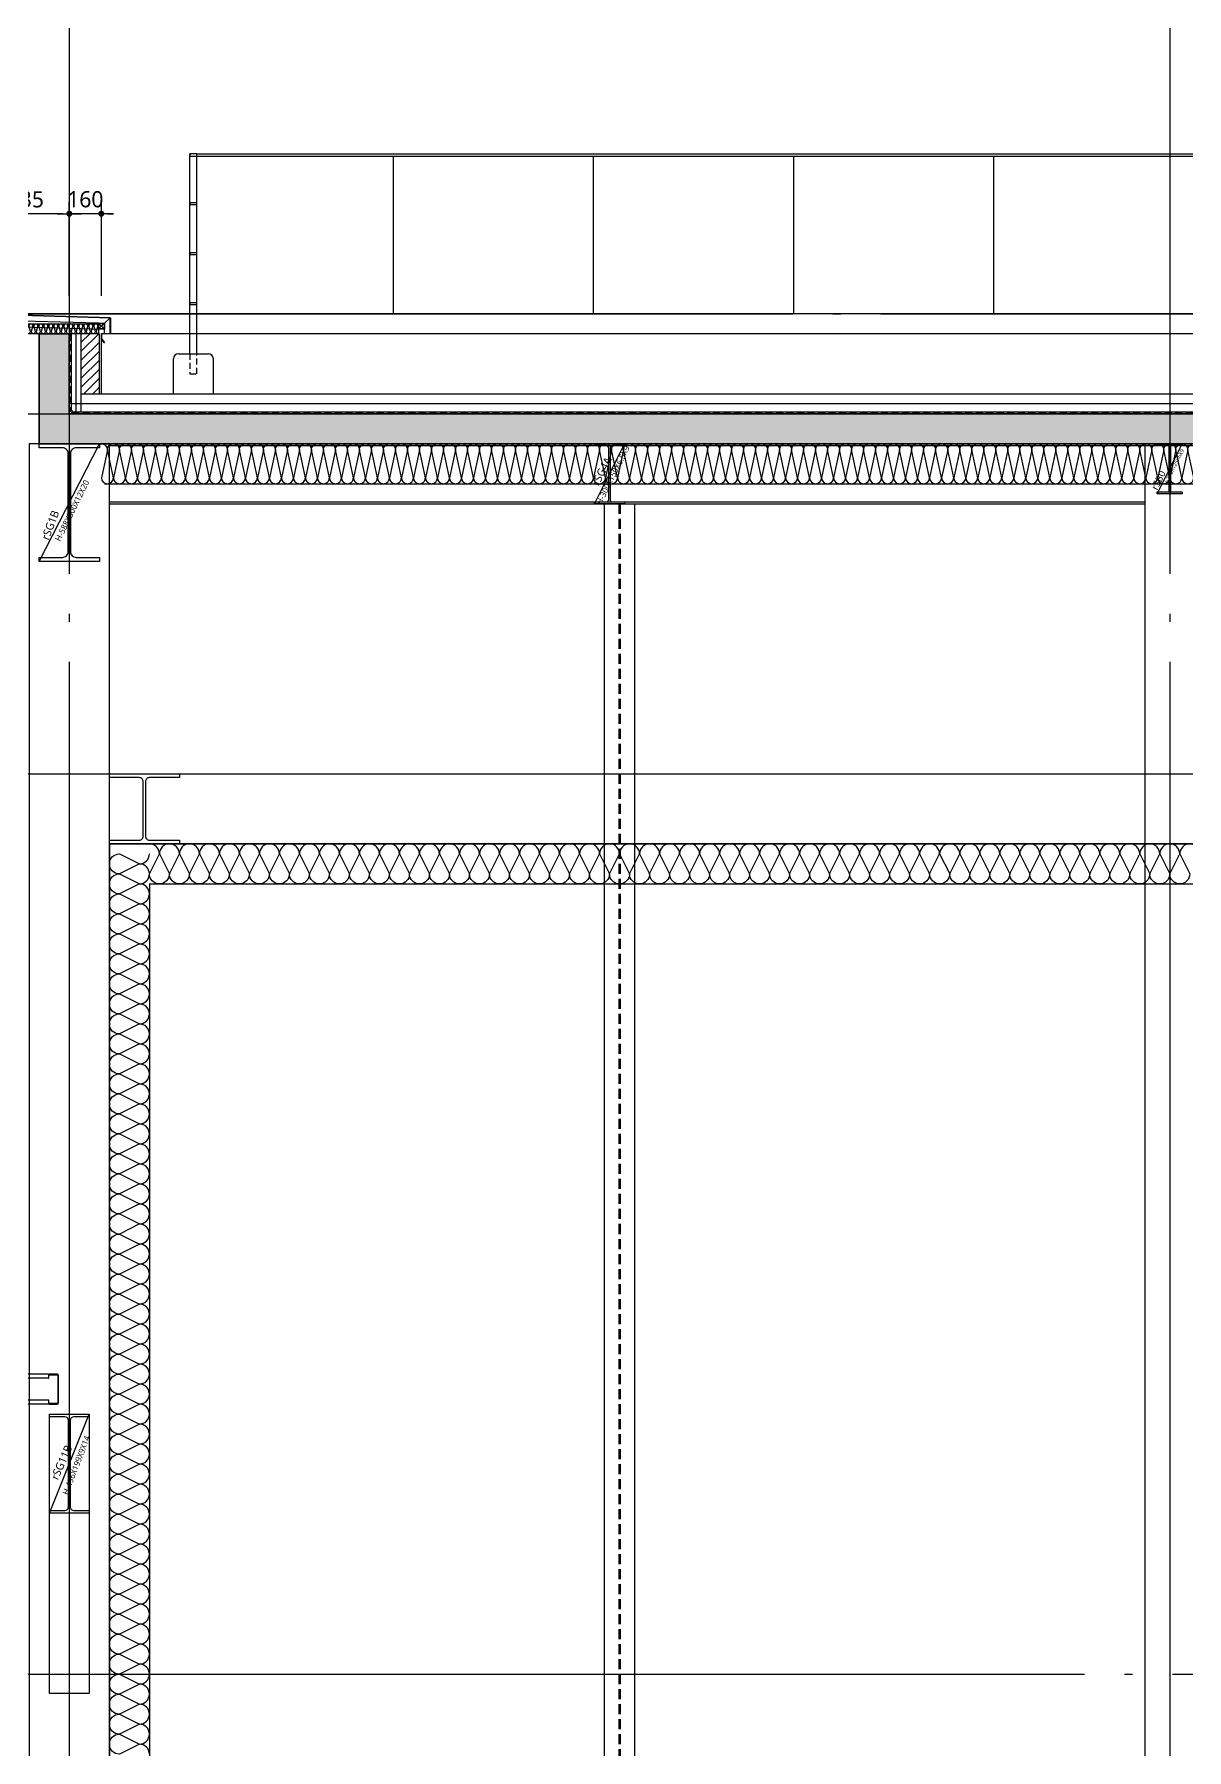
# Model space of a CAD drawing. Header units: millimetres. Extents: x 0 to 672800, y 0 to 118800.
# Drawn here: x 91075 to 96835, y 77117 to 85692 of the extents above; entities that cross this region are included whole.
import ezdxf
from ezdxf.enums import TextEntityAlignment as Align

# ---------------------------------------------------------------- set-up
doc = ezdxf.new("R2010")
doc.units = ezdxf.units.MM
doc.header["$LTSCALE"] = 200
for name, pattern in [('CEN-GAUN', [32.2, 30, -1, 0.2, -1]), ('HID', [2.3, 1.5, -0.8]), ('HIDDEN', [0.375, 0.25, -0.125]), ('XR-A-SECTION$0$CEN-OC', [10, 9.25, -0.25, 0.25, -0.25])]:
    doc.linetypes.add(name, pattern=pattern)
doc.layers.get('DEFPOINTS').update_dxf_attribs({"color": 137})
for name, color, linetype in [('0-S-col', 4, 'Continuous'), ('01HAT', 8, 'Continuous'), ('01단열재', 252, 'Continuous'), ('02-PIR', 7, 'Continuous'), ('09GIRDER', 2, 'Continuous'), ('0EMC Chamber', 251, 'Continuous'), ('3', 3, 'Continuous'), ('6방수', 6, 'HIDDEN'), ('7', 7, 'Continuous'), ('8ELE', 8, 'Continuous'), ('A-CON', 2, 'Continuous'), ('A-STL4', 4, 'Continuous'), ('AA-FIN-INT', 6, 'Continuous'), ('CEN', 1, 'CEN-GAUN'), ('CTR', 1, 'XR-A-SECTION$0$CEN-OC'), ('ELE-252', 252, 'Continuous'), ('ELE-4', 4, 'Continuous'), ('ELE-6', 6, 'Continuous'), ('ELE-8', 8, 'Continuous'), ('ELE-STL', 252, 'Continuous'), ('HAT-253', 253, 'Continuous'), ('HAT-254', 254, 'Continuous'), ('HAT-INS', 252, 'Continuous'), ('HID-8', 8, 'HID'), ('Insul', 252, 'Continuous'), ('PANEL', 6, 'Continuous'), ('S-253', 252, 'Continuous'), ('STL', 4, 'Continuous'), ('X-ER', 15, 'ER-X')]:
    doc.layers.add(name, color=color, linetype=linetype)
doc.layers.add('check', color=61, linetype='Continuous', plot=False)
doc.styles.add('$0$스타일1', font='malgun.ttf')
doc.styles.get("Standard").update_dxf_attribs({"font": 'arial.ttf'})
doc.styles.add('스타일1', font='malgun.ttf')
doc.linetypes.add('ER-X', pattern='A,10,-0.8,["X",Standard,S=0.6,R=0,X=-0.15,Y=-0.3],-0.8', length=11.6)
doc.linetypes.add('INSUL50', pattern='A,0.00254,-2.54,[134,ltypeshp.shx,S=6.25,R=0,X=-2.54,Y=0],-19.92,[134,ltypeshp.shx,S=6.25,R=180,X=2.54,Y=0],-2.54', length=25.00254)
doc.dimstyles.new('CJA', dxfattribs={"dimscale": 300, "dimtxt": 2.7, "dimasz": 1, "dimexe": 2, "dimexo": 3, "dimgap": 1, "dimtad": 1, "dimdec": 0, "dimzin": 1, "dimdsep": 46, "dimlunit": 6, "dimtxsty": '$0$스타일1', "dimblk": 'CJDOT', "dimcen": 0.09, "dimdle": 1, "dimclrd": 256, "dimclre": 256, "dimclrt": 3, "dimadec": 0, "dimazin": 0, "dimtfac": 1, "dimtdec": 0, "dimtix": 1, "dimtmove": 2, "dimatfit": 3, "dimldrblk": 'CJDOT', "dimfxl": 1, "dimtolj": 1, "dimtzin": 1, "dimarcsym": 0})

# ---------------------------------------------------------------- blocks, each defined once
blk = doc.blocks.new('*U286')
at = {"layer": 'HAT-INS'}
for points in [[(-1765.1, 0, -0.414214), (-1780.1, 15), (-1765.1, 85, 1), (-1795.1, 85), (-1780.1, 15, -0.414214), (-1795.1, 0, 0.414214)], [(-1735.1, 0, -0.414214), (-1750.1, 15), (-1735.1, 85, 1), (-1765.1, 85), (-1750.1, 15, -0.414214), (-1765.1, 0, 0.414214)], [(-1705.1, 0, -0.414214), (-1720.1, 15), (-1705.1, 85, 1), (-1735.1, 85), (-1720.1, 15, -0.414214), (-1735.1, 0, 0.414214)], [(-1675.1, 0, -0.414214), (-1690.1, 15), (-1675.1, 85, 1), (-1705.1, 85), (-1690.1, 15, -0.414214), (-1705.1, 0, 0.414214)], [(-1645.1, 0, -0.414214), (-1660.1, 15), (-1645.1, 85, 1), (-1675.1, 85), (-1660.1, 15, -0.414214), (-1675.1, 0, 0.414214)], [(-1615.1, 0, -0.414214), (-1630.1, 15), (-1615.1, 85, 1), (-1645.1, 85), (-1630.1, 15, -0.414214), (-1645.1, 0, 0.414214)], [(-1585.1, 0, -0.414214), (-1600.1, 15), (-1585.1, 85, 1), (-1615.1, 85), (-1600.1, 15, -0.414214), (-1615.1, 0, 0.414214)], [(-1555.1, 0, -0.414214), (-1570.1, 15), (-1555.1, 85, 1), (-1585.1, 85), (-1570.1, 15, -0.414214), (-1585.1, 0, 0.414214)], [(-1525.1, 0, -0.414214), (-1540.1, 15), (-1525.1, 85, 1), (-1555.1, 85), (-1540.1, 15, -0.414214), (-1555.1, 0, 0.414214)], [(-1495.1, 0, -0.414214), (-1510.1, 15), (-1495.1, 85, 1), (-1525.1, 85), (-1510.1, 15, -0.414214), (-1525.1, 0, 0.414214)], [(-1465.1, 0, -0.414214), (-1480.1, 15), (-1465.1, 85, 1), (-1495.1, 85), (-1480.1, 15, -0.414214), (-1495.1, 0, 0.414214)], [(-1435.1, 0, -0.414214), (-1450.1, 15), (-1435.1, 85, 1), (-1465.1, 85), (-1450.1, 15, -0.414214), (-1465.1, 0, 0.414214)], [(-1405.1, 0, -0.414214), (-1420.1, 15), (-1405.1, 85, 1), (-1435.1, 85), (-1420.1, 15, -0.414214), (-1435.1, 0, 0.414214)], [(-1375.1, 0, -0.414214), (-1390.1, 15), (-1375.1, 85, 1), (-1405.1, 85), (-1390.1, 15, -0.414214), (-1405.1, 0, 0.414214)], [(-1345.1, 0, -0.414214), (-1360.1, 15), (-1345.1, 85, 1), (-1375.1, 85), (-1360.1, 15, -0.414214), (-1375.1, 0, 0.414214)], [(-1315.1, 0, -0.414214), (-1330.1, 15), (-1315.1, 85, 1), (-1345.1, 85), (-1330.1, 15, -0.414214), (-1345.1, 0, 0.414214)], [(-1285.1, 0, -0.414214), (-1300.1, 15), (-1285.1, 85, 1), (-1315.1, 85), (-1300.1, 15, -0.414214), (-1315.1, 0, 0.414214)], [(-1255.1, 0, -0.414214), (-1270.1, 15), (-1255.1, 85, 1), (-1285.1, 85), (-1270.1, 15, -0.414214), (-1285.1, 0, 0.414214)], [(-1225.1, 0, -0.414214), (-1240.1, 15), (-1225.1, 85, 1), (-1255.1, 85), (-1240.1, 15, -0.414214), (-1255.1, 0, 0.414214)], [(-1195.1, 0, -0.414214), (-1210.1, 15), (-1195.1, 85, 1), (-1225.1, 85), (-1210.1, 15, -0.414214), (-1225.1, 0, 0.414214)], [(-1165.1, 0, -0.414214), (-1180.1, 15), (-1165.1, 85, 1), (-1195.1, 85), (-1180.1, 15, -0.414214), (-1195.1, 0, 0.414214)], [(-1135.1, 0, -0.414214), (-1150.1, 15), (-1135.1, 85, 1), (-1165.1, 85), (-1150.1, 15, -0.414214), (-1165.1, 0, 0.414214)], [(-1105.1, 0, -0.414214), (-1120.1, 15), (-1105.1, 85, 1), (-1135.1, 85), (-1120.1, 15, -0.414214), (-1135.1, 0, 0.414214)], [(-1075.1, 0, -0.414214), (-1090.1, 15), (-1075.1, 85, 1), (-1105.1, 85), (-1090.1, 15, -0.414214), (-1105.1, 0, 0.414214)], [(-1045.1, 0, -0.414214), (-1060.1, 15), (-1045.1, 85, 1), (-1075.1, 85), (-1060.1, 15, -0.414214), (-1075.1, 0, 0.414214)], [(-1015.1, 0, -0.414214), (-1030.1, 15), (-1015.1, 85, 1), (-1045.1, 85), (-1030.1, 15, -0.414214), (-1045.1, 0, 0.414214)], [(-985.1, 0, -0.414214), (-1000.1, 15), (-985.1, 85, 1), (-1015.1, 85), (-1000.1, 15, -0.414214), (-1015.1, 0, 0.414214)], [(-955.1, 0, -0.414214), (-970.1, 15), (-955.1, 85, 1), (-985.1, 85), (-970.1, 15, -0.414214), (-985.1, 0, 0.414214)], [(-925.1, 0, -0.414214), (-940.1, 15), (-925.1, 85, 1), (-955.1, 85), (-940.1, 15, -0.414214), (-955.1, 0, 0.414214)], [(-895.1, 0, -0.414214), (-910.1, 15), (-895.1, 85, 1), (-925.1, 85), (-910.1, 15, -0.414214), (-925.1, 0, 0.414214)], [(-865.1, 0, -0.414214), (-880.1, 15), (-865.1, 85, 1), (-895.1, 85), (-880.1, 15, -0.414214), (-895.1, 0, 0.414214)], [(-835.1, 0, -0.414214), (-850.1, 15), (-835.1, 85, 1), (-865.1, 85), (-850.1, 15, -0.414214), (-865.1, 0, 0.414214)], [(-805.1, 0, -0.414214), (-820.1, 15), (-805.1, 85, 1), (-835.1, 85), (-820.1, 15, -0.414214), (-835.1, 0, 0.414214)], [(-775.1, 0, -0.414214), (-790.1, 15), (-775.1, 85, 1), (-805.1, 85), (-790.1, 15, -0.414214), (-805.1, 0, 0.414214)], [(-745.1, 0, -0.414214), (-760.1, 15), (-745.1, 85, 1), (-775.1, 85), (-760.1, 15, -0.414214), (-775.1, 0, 0.414214)], [(-715.1, 0, -0.414214), (-730.1, 15), (-715.1, 85, 1), (-745.1, 85), (-730.1, 15, -0.414214), (-745.1, 0, 0.414214)], [(-685.1, 0, -0.414214), (-700.1, 15), (-685.1, 85, 1), (-715.1, 85), (-700.1, 15, -0.414214), (-715.1, 0, 0.414214)], [(-655.1, 0, -0.414214), (-670.1, 15), (-655.1, 85, 1), (-685.1, 85), (-670.1, 15, -0.414214), (-685.1, 0, 0.414214)], [(-625.1, 0, -0.414214), (-640.1, 15), (-625.1, 85, 1), (-655.1, 85), (-640.1, 15, -0.414214), (-655.1, 0, 0.414214)], [(-595.1, 0, -0.414214), (-610.1, 15), (-595.1, 85, 1), (-625.1, 85), (-610.1, 15, -0.414214), (-625.1, 0, 0.414214)], [(-565.1, 0, -0.414214), (-580.1, 15), (-565.1, 85, 1), (-595.1, 85), (-580.1, 15, -0.414214), (-595.1, 0, 0.414214)], [(-535.1, 0, -0.414214), (-550.1, 15), (-535.1, 85, 1), (-565.1, 85), (-550.1, 15, -0.414214), (-565.1, 0, 0.414214)], [(-505.1, 0, -0.414214), (-520.1, 15), (-505.1, 85, 1), (-535.1, 85), (-520.1, 15, -0.414214), (-535.1, 0, 0.414214)], [(-475.1, 0, -0.414214), (-490.1, 15), (-475.1, 85, 1), (-505.1, 85), (-490.1, 15, -0.414214), (-505.1, 0, 0.414214)], [(-445.1, 0, -0.414214), (-460.1, 15), (-445.1, 85, 1), (-475.1, 85), (-460.1, 15, -0.414214), (-475.1, 0, 0.414214)], [(-415.1, 0, -0.414214), (-430.1, 15), (-415.1, 85, 1), (-445.1, 85), (-430.1, 15, -0.414214), (-445.1, 0, 0.414214)], [(-385.1, 0, -0.414214), (-400.1, 15), (-385.1, 85, 1), (-415.1, 85), (-400.1, 15, -0.414214), (-415.1, 0, 0.414214)], [(-355.1, 0, -0.414214), (-370.1, 15), (-355.1, 85, 1), (-385.1, 85), (-370.1, 15, -0.414214), (-385.1, 0, 0.414214)], [(-325.1, 0, -0.414214), (-340.1, 15), (-325.1, 85, 1), (-355.1, 85), (-340.1, 15, -0.414214), (-355.1, 0, 0.414214)], [(-295.1, 0, -0.414214), (-310.1, 15), (-295.1, 85, 1), (-325.1, 85), (-310.1, 15, -0.414214), (-325.1, 0, 0.414214)], [(-265.1, 0, -0.414214), (-280.1, 15), (-265.1, 85, 1), (-295.1, 85), (-280.1, 15, -0.414214), (-295.1, 0, 0.414214)], [(-235.1, 0, -0.414214), (-250.1, 15), (-235.1, 85, 1), (-265.1, 85), (-250.1, 15, -0.414214), (-265.1, 0, 0.414214)], [(-205.1, 0, -0.414214), (-220.1, 15), (-205.1, 85, 1), (-235.1, 85), (-220.1, 15, -0.414214), (-235.1, 0, 0.414214)], [(-175.1, 0, -0.414214), (-190.1, 15), (-175.1, 85, 1), (-205.1, 85), (-190.1, 15, -0.414214), (-205.1, 0, 0.414214)], [(-145.1, 0, -0.414214), (-160.1, 15), (-145.1, 85, 1), (-175.1, 85), (-160.1, 15, -0.414214), (-175.1, 0, 0.414214)], [(-115.1, 0, -0.414214), (-130.1, 15), (-115.1, 85, 1), (-145.1, 85), (-130.1, 15, -0.414214), (-145.1, 0, 0.414214)], [(-85.1, 0, -0.414214), (-100.1, 15), (-85.1, 85, 1), (-115.1, 85), (-100.1, 15, -0.414214), (-115.1, 0, 0.414214)], [(-55.1, 0, -0.414214), (-70.1, 15), (-55.1, 85, 1), (-85.1, 85), (-70.1, 15, -0.414214), (-85.1, 0, 0.414214)], [(-25.1, 0, -0.414214), (-40.1, 15), (-25.1, 85, 1), (-55.1, 85), (-40.1, 15, -0.414214), (-55.1, 0, 0.414214)], [(4.9, 0, -0.414214), (-10.1, 15), (4.9, 85, 1), (-25.1, 85), (-10.1, 15, -0.414214), (-25.1, 0, 0.414214)], [(34.9, 0, -0.414214), (19.9, 15), (34.9, 85, 1), (4.9, 85), (19.9, 15, -0.414214), (4.9, 0, 0.414214)], [(64.9, 0, -0.414214), (49.9, 15), (64.9, 85, 1), (34.9, 85), (49.9, 15, -0.414214), (34.9, 0, 0.414214)], [(94.9, 0, -0.414214), (79.9, 15), (94.9, 85, 1), (64.9, 85), (79.9, 15, -0.414214), (64.9, 0, 0.414214)], [(124.9, 0, -0.414214), (109.9, 15), (124.9, 85, 1), (94.9, 85), (109.9, 15, -0.414214), (94.9, 0, 0.414214)], [(154.9, 0, -0.414214), (139.9, 15), (154.9, 85, 1), (124.9, 85), (139.9, 15, -0.414214), (124.9, 0, 0.414214)], [(184.9, 0, -0.414214), (169.9, 15), (184.9, 85, 1), (154.9, 85), (169.9, 15, -0.414214), (154.9, 0, 0.414214)], [(214.9, 0, -0.414214), (199.9, 15), (214.9, 85, 1), (184.9, 85), (199.9, 15, -0.414214), (184.9, 0, 0.414214)], [(244.9, 0, -0.414214), (229.9, 15), (244.9, 85, 1), (214.9, 85), (229.9, 15, -0.414214), (214.9, 0, 0.414214)], [(274.9, 0, -0.414214), (259.9, 15), (274.9, 85, 1), (244.9, 85), (259.9, 15, -0.414214), (244.9, 0, 0.414214)], [(304.9, 0, -0.414214), (289.9, 15), (304.9, 85, 1), (274.9, 85), (289.9, 15, -0.414214), (274.9, 0, 0.414214)], [(334.9, 0, -0.414214), (319.9, 15), (334.9, 85, 1), (304.9, 85), (319.9, 15, -0.414214), (304.9, 0, 0.414214)], [(364.9, 0, -0.414214), (349.9, 15), (364.9, 85, 1), (334.9, 85), (349.9, 15, -0.414214), (334.9, 0, 0.414214)], [(394.9, 0, -0.414214), (379.9, 15), (394.9, 85, 1), (364.9, 85), (379.9, 15, -0.414214), (364.9, 0, 0.414214)], [(424.9, 0, -0.414214), (409.9, 15), (424.9, 85, 1), (394.9, 85), (409.9, 15, -0.414214), (394.9, 0, 0.414214)], [(454.9, 0, -0.414214), (439.9, 15), (454.9, 85, 1), (424.9, 85), (439.9, 15, -0.414214), (424.9, 0, 0.414214)], [(484.9, 0, -0.414214), (469.9, 15), (484.9, 85, 1), (454.9, 85), (469.9, 15, -0.414214), (454.9, 0, 0.414214)], [(514.9, 0, -0.414214), (499.9, 15), (514.9, 85, 1), (484.9, 85), (499.9, 15, -0.414214), (484.9, 0, 0.414214)], [(544.9, 0, -0.414214), (529.9, 15), (544.9, 85, 1), (514.9, 85), (529.9, 15, -0.414214), (514.9, 0, 0.414214)], [(574.9, 0, -0.414214), (559.9, 15), (574.9, 85, 1), (544.9, 85), (559.9, 15, -0.414214), (544.9, 0, 0.414214)], [(604.9, 0, -0.414214), (589.9, 15), (604.9, 85, 1), (574.9, 85), (589.9, 15, -0.414214), (574.9, 0, 0.414214)], [(634.9, 0, -0.414214), (619.9, 15), (634.9, 85, 1), (604.9, 85), (619.9, 15, -0.414214), (604.9, 0, 0.414214)], [(664.9, 0, -0.414214), (649.9, 15), (664.9, 85, 1), (634.9, 85), (649.9, 15, -0.414214), (634.9, 0, 0.414214)], [(694.9, 0, -0.414214), (679.9, 15), (694.9, 85, 1), (664.9, 85), (679.9, 15, -0.414214), (664.9, 0, 0.414214)], [(724.9, 0, -0.414214), (709.9, 15), (724.9, 85, 1), (694.9, 85), (709.9, 15, -0.414214), (694.9, 0, 0.414214)], [(754.9, 0, -0.414214), (739.9, 15), (754.9, 85, 1), (724.9, 85), (739.9, 15, -0.414214), (724.9, 0, 0.414214)], [(784.9, 0, -0.414214), (769.9, 15), (784.9, 85, 1), (754.9, 85), (769.9, 15, -0.414214), (754.9, 0, 0.414214)], [(814.9, 0, -0.414214), (799.9, 15), (814.9, 85, 1), (784.9, 85), (799.9, 15, -0.414214), (784.9, 0, 0.414214)], [(844.9, 0, -0.414214), (829.9, 15), (844.9, 85, 1), (814.9, 85), (829.9, 15, -0.414214), (814.9, 0, 0.414214)], [(874.9, 0, -0.414214), (859.9, 15), (874.9, 85, 1), (844.9, 85), (859.9, 15, -0.414214), (844.9, 0, 0.414214)], [(904.9, 0, -0.414214), (889.9, 15), (904.9, 85, 1), (874.9, 85), (889.9, 15, -0.414214), (874.9, 0, 0.414214)], [(934.9, 0, -0.414214), (919.9, 15), (934.9, 85, 1), (904.9, 85), (919.9, 15, -0.414214), (904.9, 0, 0.414214)]]:
    blk.add_lwpolyline(points, format="xyb", dxfattribs=at)
blk = doc.blocks.new('c-100')
at = {"layer": 'A-STL4'}
blk.add_lwpolyline([(41.3, 20), (44.5, 20), (44.5, 5.4, -0.414214), (39.1, 0), (0, 0, -0.414214), (-5.5, 5.4), (-5.5, 144.6, -0.414214), (0, 150), (39.1, 150, -0.414214), (44.5, 144.6), (44.5, 130), (41.3, 130), (41.3, 144.3, 0.414214), (38.8, 146.8), (0.3, 146.8, 0.414214), (-2.3, 144.3), (-2.3, 5.7, 0.414214), (0.3, 3.2), (38.8, 3.2, 0.414214), (41.3, 5.7)], format="xyb", close=True, dxfattribs=at)
blk = doc.blocks.new('STUD-A1')
at = {"layer": 'ELE-8'}
for p, q in [((4834.7, 150), (54635.1, 150)), ((4834.7, 0), (54635.1, 0))]:
    blk.add_line(p, q, dxfattribs=at)
at = {"layer": 'ELE-8', "color": 251}
for p, q in [((4834.7, 130), (54629.7, 130)), ((4834.7, 20), (54629.7, 20))]:
    blk.add_line(p, q, dxfattribs=at)
at = {"layer": 'A-CON'}
blk.add_blockref('c-100', (4790.1, 0), dxfattribs=at)
blk = doc.blocks.new('HAND-1')
at = {"layer": 'AA-FIN-INT'}
for p, q in [((-75, 0), (75, 0)), ((-100, -200), (-100, -25)), ((100, -200), (100, -25))]:
    blk.add_line(p, q, dxfattribs=at)
for centre, start, end in [((-75, -25), 90, 180), ((75, -25), 0, 90)]:
    blk.add_arc(centre, 25, start, end, dxfattribs=at)
at = {"layer": 'HID-8', "ltscale": 0.1}
blk.add_lwpolyline([(-18, 0), (-18, -100), (18, -100), (18, 0)], dxfattribs=at)
at = {"layer": 'STL', "color": 8}
for p, q in [((-18, 0), (-18, 1000)), ((18, 0), (18, 1000))]:
    blk.add_line(p, q, dxfattribs=at)
for points in [[(-18, 988), (18, 988), (18, 1000), (-18, 1000)], [(-18, 745.5), (18, 745.5), (18, 754.5), (-18, 754.5)], [(-18, 495.5), (18, 495.5), (18, 504.5), (-18, 504.5)], [(-18, 245.5), (18, 245.5), (18, 254.5), (-18, 254.5)]]:
    blk.add_lwpolyline(points, close=True, dxfattribs=at)
blk = doc.blocks.new('*U224')
at = {"layer": 'HAT-INS'}
for points in [[(74, 0, 0.414214), (74.25, 0.25), (74, 0.75, -1), (74.5, 0.75), (74.25, 0.25, 0.414214), (74.5, 0)], [(74.5, 0, 0.414214), (74.75, 0.25), (74.5, 0.75, -1), (75, 0.75), (74.75, 0.25, 0.414214), (75, 0)], [(75, 0, 0.414214), (75.25, 0.25), (75, 0.75, -1), (75.5, 0.75), (75.25, 0.25, 0.414214), (75.5, 0)], [(75.5, 0, 0.414214), (75.75, 0.25), (75.5, 0.75, -1), (76, 0.75), (75.75, 0.25, 0.414214), (76, 0)], [(76, 0, 0.414214), (76.25, 0.25), (76, 0.75, -1), (76.5, 0.75), (76.25, 0.25, 0.414214), (76.5, 0)], [(76.5, 0, 0.414214), (76.75, 0.25), (76.5, 0.75, -1), (77, 0.75), (76.75, 0.25, 0.414214), (77, 0)], [(77, 0, 0.414214), (77.25, 0.25), (77, 0.75, -1), (77.5, 0.75), (77.25, 0.25, 0.414214), (77.5, 0)], [(77.5, 0, 0.414214), (77.75, 0.25), (77.5, 0.75, -1), (78, 0.75), (77.75, 0.25, 0.414214), (78, 0)], [(78, 0, 0.414214), (78.25, 0.25), (78, 0.75, -1), (78.5, 0.75), (78.25, 0.25, 0.414214), (78.5, 0)], [(78.5, 0, 0.414214), (78.75, 0.25), (78.5, 0.75, -1), (79, 0.75), (78.75, 0.25, 0.414214), (79, 0)], [(79, 0, 0.414214), (79.25, 0.25), (79, 0.75, -1), (79.5, 0.75), (79.25, 0.25, 0.414214), (79.5, 0)], [(79.5, 0, 0.414214), (79.75, 0.25), (79.5, 0.75, -1), (80, 0.75), (79.75, 0.25, 0.414214), (80, 0)], [(80, 0, 0.414214), (80.25, 0.25), (80, 0.75, -1), (80.5, 0.75), (80.25, 0.25, 0.414214), (80.5, 0)], [(80.5, 0, 0.414214), (80.75, 0.25), (80.5, 0.75, -1), (81, 0.75), (80.75, 0.25, 0.414214), (81, 0)], [(81, 0, 0.414214), (81.25, 0.25), (81, 0.75, -1), (81.5, 0.75), (81.25, 0.25, 0.414214), (81.5, 0)], [(81.5, 0, 0.414214), (81.75, 0.25), (81.5, 0.75, -1), (82, 0.75), (81.75, 0.25, 0.414214), (82, 0)], [(82, 0, 0.414214), (82.25, 0.25), (82, 0.75, -1), (82.5, 0.75), (82.25, 0.25, 0.414214), (82.5, 0)], [(82.5, 0, 0.414214), (82.75, 0.25), (82.5, 0.75, -1), (83, 0.75), (82.75, 0.25, 0.414214), (83, 0)], [(83, 0, 0.414214), (83.25, 0.25), (83, 0.75, -1), (83.5, 0.75), (83.25, 0.25, 0.414214), (83.5, 0)], [(83.5, 0, 0.414214), (83.75, 0.25), (83.5, 0.75, -1), (84, 0.75), (83.75, 0.25, 0.414214), (84, 0)], [(84, 0, 0.414214), (84.25, 0.25), (84, 0.75, -1), (84.5, 0.75), (84.25, 0.25, 0.414214), (84.5, 0)], [(84.5, 0, 0.414214), (84.75, 0.25), (84.5, 0.75, -1), (85, 0.75), (84.75, 0.25, 0.414214), (85, 0)], [(85, 0, 0.414214), (85.25, 0.25), (85, 0.75, -1), (85.5, 0.75), (85.25, 0.25, 0.414214), (85.5, 0)], [(85.5, 0, 0.414214), (85.75, 0.25), (85.5, 0.75, -1), (86, 0.75), (85.75, 0.25, 0.414214), (86, 0)], [(86, 0, 0.414214), (86.25, 0.25), (86, 0.75, -1), (86.5, 0.75), (86.25, 0.25, 0.414214), (86.5, 0)], [(86.5, 0, 0.414214), (86.75, 0.25), (86.5, 0.75, -1), (87, 0.75), (86.75, 0.25, 0.414214), (87, 0)], [(87, 0, 0.414214), (87.25, 0.25), (87, 0.75, -1), (87.5, 0.75), (87.25, 0.25, 0.414214), (87.5, 0)], [(87.5, 0, 0.414214), (87.75, 0.25), (87.5, 0.75, -1), (88, 0.75), (87.75, 0.25, 0.414214), (88, 0)], [(88, 0, 0.414214), (88.25, 0.25), (88, 0.75, -1), (88.5, 0.75), (88.25, 0.25, 0.414214), (88.5, 0)], [(88.5, 0, 0.414214), (88.75, 0.25), (88.5, 0.75, -1), (89, 0.75), (88.75, 0.25, 0.414214), (89, 0)], [(89, 0, 0.414214), (89.25, 0.25), (89, 0.75, -1), (89.5, 0.75), (89.25, 0.25, 0.414214), (89.5, 0)], [(89.5, 0, 0.414214), (89.75, 0.25), (89.5, 0.75, -1), (90, 0.75), (89.75, 0.25, 0.414214), (90, 0)], [(90, 0, 0.414214), (90.25, 0.25), (90, 0.75, -1), (90.5, 0.75), (90.25, 0.25, 0.414214), (90.5, 0)], [(90.5, 0, 0.414214), (90.75, 0.25), (90.5, 0.75, -1), (91, 0.75), (90.75, 0.25, 0.414214), (91, 0)], [(91, 0, 0.414214), (91.25, 0.25), (91, 0.75, -1), (91.5, 0.75), (91.25, 0.25, 0.414214), (91.5, 0)], [(91.5, 0, 0.414214), (91.75, 0.25), (91.5, 0.75, -1), (92, 0.75), (91.75, 0.25, 0.414214), (92, 0)], [(92, 0, 0.414214), (92.25, 0.25), (92, 0.75, -1), (92.5, 0.75), (92.25, 0.25, 0.414214), (92.5, 0)], [(92.5, 0, 0.414214), (92.75, 0.25), (92.5, 0.75, -1), (93, 0.75), (92.75, 0.25, 0.414214), (93, 0)], [(93, 0, 0.414214), (93.25, 0.25), (93, 0.75, -1), (93.5, 0.75), (93.25, 0.25, 0.414214), (93.5, 0)], [(93.5, 0, 0.414214), (93.75, 0.25), (93.5, 0.75, -1), (94, 0.75), (93.75, 0.25, 0.414214), (94, 0)], [(94, 0, 0.414214), (94.25, 0.25), (94, 0.75, -1), (94.5, 0.75), (94.25, 0.25, 0.414214), (94.5, 0)], [(94.5, 0, 0.414214), (94.75, 0.25), (94.5, 0.75, -1), (95, 0.75), (94.75, 0.25, 0.414214), (95, 0)], [(95, 0, 0.414214), (95.25, 0.25), (95, 0.75, -1), (95.5, 0.75), (95.25, 0.25, 0.414214), (95.5, 0)], [(95.5, 0, 0.414214), (95.75, 0.25), (95.5, 0.75, -1), (96, 0.75), (95.75, 0.25, 0.414214), (96, 0)], [(96, 0, 0.414214), (96.25, 0.25), (96, 0.75, -1), (96.5, 0.75), (96.25, 0.25, 0.414214), (96.5, 0)], [(96.5, 0, 0.414214), (96.75, 0.25), (96.5, 0.75, -1), (97, 0.75), (96.75, 0.25, 0.414214), (97, 0)], [(97, 0, 0.414214), (97.25, 0.25), (97, 0.75, -1), (97.5, 0.75), (97.25, 0.25, 0.414214), (97.5, 0)], [(97.5, 0, 0.414214), (97.75, 0.25), (97.5, 0.75, -1), (98, 0.75), (97.75, 0.25, 0.414214), (98, 0)], [(98, 0, 0.414214), (98.25, 0.25), (98, 0.75, -1), (98.5, 0.75), (98.25, 0.25, 0.414214), (98.5, 0)], [(98.5, 0, 0.414214), (98.75, 0.25), (98.5, 0.75, -1), (99, 0.75), (98.75, 0.25, 0.414214), (99, 0)], [(99, 0, 0.414214), (99.25, 0.25), (99, 0.75, -1), (99.5, 0.75), (99.25, 0.25, 0.414214), (99.5, 0)], [(99.5, 0, 0.414214), (99.75, 0.25), (99.5, 0.75, -1), (100, 0.75), (99.75, 0.25, 0.414214), (100, 0)]]:
    blk.add_lwpolyline(points, format="xyb", dxfattribs=at)
blk = doc.blocks.new('SG-rSB0')
at = {"layer": '09GIRDER'}
blk.add_lwpolyline([(62.5, 250), (62.5, 241), (3, 241), (3, 9), (62.5, 9), (62.5, 0), (-62.5, 0), (-62.5, 9), (-3, 9), (-3, 241), (-62.5, 241), (-62.5, 250)], close=True, dxfattribs=at)
at = {"layer": 'DEFPOINTS'}
blk.add_line((-62.5, 0), (62.5, 250), dxfattribs=at)
at = {"layer": 'DEFPOINTS', "style": '스타일1'}
for s, height, p in [('H-250X125X6X9', 20, (20.2, 133.8)), ('rSB0', 35, (-56.6, 67.8, 0))]:
    blk.add_text(s, height=height, rotation=63.43495, dxfattribs=at).set_placement(p, align=Align.MIDDLE_CENTER)
blk = doc.blocks.new('WC1-ELE3')
at = {"layer": '0-S-col', "color": 8}
blk.add_lwpolyline([(0, 11350), (150, 11350), (150, 0), (0, 0)], close=True, dxfattribs=at)
at = {"layer": 'HAT-253', "color": 251, "linetype": 'HIDDEN'}
for p, q in [((72, 11350), (72, 0)), ((78, 11350), (78, 0))]:
    blk.add_line(p, q, dxfattribs=at)
blk = doc.blocks.new('*U201')
at = {"layer": 'HAT-INS'}
for points in [[(28.5, 0, 0.414214), (28.75, 0.25), (28.5, 0.75, -1), (29, 0.75), (28.75, 0.25, 0.414214), (29, 0)], [(29, 0, 0.414214), (29.25, 0.25), (29, 0.75, -1), (29.5, 0.75), (29.25, 0.25, 0.414214), (29.5, 0)], [(29.5, 0, 0.414214), (29.75, 0.25), (29.5, 0.75, -1), (30, 0.75), (29.75, 0.25, 0.414214), (30, 0)], [(30, 0, 0.414214), (30.25, 0.25), (30, 0.75, -1), (30.5, 0.75), (30.25, 0.25, 0.414214), (30.5, 0)], [(30.5, 0, 0.414214), (30.75, 0.25), (30.5, 0.75, -1), (31, 0.75), (30.75, 0.25, 0.414214), (31, 0)], [(31, 0, 0.414214), (31.25, 0.25), (31, 0.75, -1), (31.5, 0.75), (31.25, 0.25, 0.414214), (31.5, 0)], [(31.5, 0, 0.414214), (31.75, 0.25), (31.5, 0.75, -1), (32, 0.75), (31.75, 0.25, 0.414214), (32, 0)], [(32, 0, 0.414214), (32.25, 0.25), (32, 0.75, -1), (32.5, 0.75), (32.25, 0.25, 0.414214), (32.5, 0)], [(32.5, 0, 0.414214), (32.75, 0.25), (32.5, 0.75, -1), (33, 0.75), (32.75, 0.25, 0.414214), (33, 0)], [(33, 0, 0.414214), (33.25, 0.25), (33, 0.75, -1), (33.5, 0.75), (33.25, 0.25, 0.414214), (33.5, 0)], [(33.5, 0, 0.414214), (33.75, 0.25), (33.5, 0.75, -1), (34, 0.75), (33.75, 0.25, 0.414214), (34, 0)], [(34, 0, 0.414214), (34.25, 0.25), (34, 0.75, -1), (34.5, 0.75), (34.25, 0.25, 0.414214), (34.5, 0)], [(34.5, 0, 0.414214), (34.75, 0.25), (34.5, 0.75, -1), (35, 0.75), (34.75, 0.25, 0.414214), (35, 0)], [(35, 0, 0.414214), (35.25, 0.25), (35, 0.75, -1), (35.5, 0.75), (35.25, 0.25, 0.414214), (35.5, 0)], [(35.5, 0, 0.414214), (35.75, 0.25), (35.5, 0.75, -1), (36, 0.75), (35.75, 0.25, 0.414214), (36, 0)], [(36, 0, 0.414214), (36.25, 0.25), (36, 0.75, -1), (36.5, 0.75), (36.25, 0.25, 0.414214), (36.5, 0)], [(36.5, 0, 0.414214), (36.75, 0.25), (36.5, 0.75, -1), (37, 0.75), (36.75, 0.25, 0.414214), (37, 0)], [(37, 0, 0.414214), (37.25, 0.25), (37, 0.75, -1), (37.5, 0.75), (37.25, 0.25, 0.414214), (37.5, 0)], [(37.5, 0, 0.414214), (37.75, 0.25), (37.5, 0.75, -1), (38, 0.75), (37.75, 0.25, 0.414214), (38, 0)], [(38, 0, 0.414214), (38.25, 0.25), (38, 0.75, -1), (38.5, 0.75), (38.25, 0.25, 0.414214), (38.5, 0)], [(38.5, 0, 0.414214), (38.75, 0.25), (38.5, 0.75, -1), (39, 0.75), (38.75, 0.25, 0.414214), (39, 0)], [(39, 0, 0.414214), (39.25, 0.25), (39, 0.75, -1), (39.5, 0.75), (39.25, 0.25, 0.414214), (39.5, 0)], [(39.5, 0, 0.414214), (39.75, 0.25), (39.5, 0.75, -1), (40, 0.75), (39.75, 0.25, 0.414214), (40, 0)], [(40, 0, 0.414214), (40.25, 0.25), (40, 0.75, -1), (40.5, 0.75), (40.25, 0.25, 0.414214), (40.5, 0)], [(40.5, 0, 0.414214), (40.75, 0.25), (40.5, 0.75, -1), (41, 0.75), (40.75, 0.25, 0.414214), (41, 0)], [(41, 0, 0.414214), (41.25, 0.25), (41, 0.75, -1), (41.5, 0.75), (41.25, 0.25, 0.414214), (41.5, 0)], [(41.5, 0, 0.414214), (41.75, 0.25), (41.5, 0.75, -1), (42, 0.75), (41.75, 0.25, 0.414214), (42, 0)], [(42, 0, 0.414214), (42.25, 0.25), (42, 0.75, -1), (42.5, 0.75), (42.25, 0.25, 0.414214), (42.5, 0)], [(42.5, 0, 0.414214), (42.75, 0.25), (42.5, 0.75, -1), (43, 0.75), (42.75, 0.25, 0.414214), (43, 0)], [(43, 0, 0.414214), (43.25, 0.25), (43, 0.75, -1), (43.5, 0.75), (43.25, 0.25, 0.414214), (43.5, 0)], [(43.5, 0, 0.414214), (43.75, 0.25), (43.5, 0.75, -1), (44, 0.75), (43.75, 0.25, 0.414214), (44, 0)], [(44, 0, 0.414214), (44.25, 0.25), (44, 0.75, -1), (44.5, 0.75), (44.25, 0.25, 0.414214), (44.5, 0)], [(44.5, 0, 0.414214), (44.75, 0.25), (44.5, 0.75, -1), (45, 0.75), (44.75, 0.25, 0.414214), (45, 0)], [(45, 0, 0.414214), (45.25, 0.25), (45, 0.75, -1), (45.5, 0.75), (45.25, 0.25, 0.414214), (45.5, 0)], [(45.5, 0, 0.414214), (45.75, 0.25), (45.5, 0.75, -1), (46, 0.75), (45.75, 0.25, 0.414214), (46, 0)], [(46, 0, 0.414214), (46.25, 0.25), (46, 0.75, -1), (46.5, 0.75), (46.25, 0.25, 0.414214), (46.5, 0)], [(46.5, 0, 0.414214), (46.75, 0.25), (46.5, 0.75, -1), (47, 0.75), (46.75, 0.25, 0.414214), (47, 0)], [(47, 0, 0.414214), (47.25, 0.25), (47, 0.75, -1), (47.5, 0.75), (47.25, 0.25, 0.414214), (47.5, 0)], [(47.5, 0, 0.414214), (47.75, 0.25), (47.5, 0.75, -1), (48, 0.75), (47.75, 0.25, 0.414214), (48, 0)], [(48, 0, 0.414214), (48.25, 0.25), (48, 0.75, -1), (48.5, 0.75), (48.25, 0.25, 0.414214), (48.5, 0)], [(48.5, 0, 0.414214), (48.75, 0.25), (48.5, 0.75, -1), (49, 0.75), (48.75, 0.25, 0.414214), (49, 0)], [(49, 0, 0.414214), (49.25, 0.25), (49, 0.75, -1), (49.5, 0.75), (49.25, 0.25, 0.414214), (49.5, 0)], [(49.5, 0, 0.414214), (49.75, 0.25), (49.5, 0.75, -1), (50, 0.75), (49.75, 0.25, 0.414214), (50, 0)], [(50, 0, 0.414214), (50.25, 0.25), (50, 0.75, -1), (50.5, 0.75), (50.25, 0.25, 0.414214), (50.5, 0)], [(50.5, 0, 0.414214), (50.75, 0.25), (50.5, 0.75, -1), (51, 0.75), (50.75, 0.25, 0.414214), (51, 0)]]:
    blk.add_lwpolyline(points, format="xyb", dxfattribs=at)
blk = doc.blocks.new('SG-rSG11B')
at = {"layer": '09GIRDER'}
blk.add_lwpolyline([(-99.5, -482), (-22.5, -482, 0.414214), (-4.5, -464), (-4.5, -32, 0.414214), (-22.5, -14), (-99.5, -14), (-99.5, 0), (99.5, 0), (99.5, -14), (22.5, -14, 0.414214), (4.5, -32), (4.5, -464, 0.414214), (22.5, -482), (99.5, -482), (99.5, -496), (-99.5, -496)], format="xyb", close=True, dxfattribs=at)
at = {"layer": 'DEFPOINTS'}
blk.add_line((-99.5, -496), (99.5, 0), dxfattribs=at)
at = {"layer": 'DEFPOINTS', "style": '스타일1'}
for s, height, rotation, p in [('rSG11B', 40, 66.03751, (-38.8, -241.5, 0)), ('H-496X199X9X14', 30, 69.03751, (34.7, -256.1))]:
    blk.add_text(s, height=height, rotation=rotation, dxfattribs=at).set_placement(p, align=Align.MIDDLE_CENTER)
blk = doc.blocks.new('SG-rSG1B')
at = {"layer": '09GIRDER', "flags": 128}
blk.add_lwpolyline([(-150, -568), (-34, -568, 0.414214), (-6, -540), (-6, -48, 0.414214), (-34, -20), (-150, -20), (-150, 0), (150, 0), (150, -20), (34, -20, 0.414214), (6, -48), (6, -540, 0.414214), (34, -568), (150, -568), (150, -588), (-150, -588), (-150, -568)], format="xyb", dxfattribs=at)
at = {"layer": 'DEFPOINTS'}
blk.add_line((-150, -588), (150, 0), dxfattribs=at)
at = {"layer": 'DEFPOINTS', "style": '스타일1'}
for s, height, rotation, p in [('H-588X300X12X20', 30, 63.94497, (14.1, -333.9)), ('rSG1B', 40, 69.25392, (-95.1, -406.9, 0))]:
    blk.add_text(s, height=height, rotation=rotation, dxfattribs=at).set_placement(p, align=Align.MIDDLE_CENTER)
blk = doc.blocks.new('STL_30x30')
at = {"layer": 'CTR'}
for p, q in [((1.6, 28.4), (28.4, 1.6)), ((28.4, 28.4), (1.6, 1.6))]:
    blk.add_line(p, q, dxfattribs=at)
at = {"layer": 'ELE-4'}
for points in [[(0, 0), (30, 0), (30, 30), (0, 30)], [(1.6, 1.6), (28.4, 1.6), (28.4, 28.4), (1.6, 28.4)]]:
    blk.add_lwpolyline(points, close=True, dxfattribs=at)
blk = doc.blocks.new('CAP-595X100')
at = {"layer": 'ELE-6'}
blk.add_lwpolyline([(-610, -100), (-60, -100), (-60, -50), (-610, -50)], close=True, dxfattribs=at)
at = {"layer": 'ELE-8'}
for p, q in [((-640, -47.9), (-668.8, -21.1)), ((-640, -98.8), (-640, -48.9)), ((-640, -78.9), (-59.5, -62.2)), ((-610, -47.9), (-60, -32.2)), ((-610, -50), (-610, -47.9)), ((-60, -50), (-60, -32.2)), ((-30, -32.2), (-1.2, -1.3)), ((-30, -96), (-30, -32.2))]:
    blk.add_line(p, q, dxfattribs=at)
at = {"layer": 'Insul'}
for points in [[(-610, -100, 0.524779), (-600.7, -86.5), (-606.9, -63.6, -1.449198), (-588.2, -63.6), (-594.4, -86.5, 0.524856), (-585, -100, 0.524856), (-575.7, -86.5), (-581.9, -63.6, -1.449198), (-563.2, -63.6), (-569.4, -86.5, 0.524856), (-560, -100, 0.524856), (-550.7, -86.5), (-556.9, -63.6, -1.449198), (-538.2, -63.6), (-544.4, -86.5, 0.524856), (-535, -100, 0.524856), (-525.7, -86.5), (-531.9, -63.6, -1.449198), (-513.2, -63.6), (-519.4, -86.5, 0.524856), (-510, -100, 0.524856), (-500.7, -86.5), (-506.9, -63.6, -1.449198), (-488.2, -63.6), (-494.4, -86.5, 0.524856), (-485, -100, 0.00003), (-485, -100)], [(-485, -100, 0.524856), (-475.7, -86.5), (-481.9, -63.6, -1.449198), (-463.2, -63.6), (-469.4, -86.5, 0.524856), (-460, -100, 0.524856), (-450.7, -86.5), (-456.9, -63.6, -1.449198), (-438.2, -63.6), (-444.4, -86.5, 0.524856), (-435, -100, 0.524856), (-425.7, -86.5), (-431.9, -63.6, -1.449198), (-413.2, -63.6), (-419.4, -86.5, 0.524856), (-410, -100, 0.524856), (-400.7, -86.5), (-406.9, -63.6, -1.449198), (-388.2, -63.6), (-394.4, -86.5, 0.524856), (-385, -100, 0.524856), (-375.7, -86.5), (-381.9, -63.6, -1.449198), (-363.2, -63.6), (-369.4, -86.5, 0.524856), (-360, -100, 0.524856), (-350.7, -86.5), (-356.9, -63.6, -1.449198), (-338.2, -63.6), (-344.4, -86.5, 0.524856), (-335, -100, 0.524856), (-325.7, -86.5), (-331.9, -63.6, -1.449198), (-313.2, -63.6), (-319.4, -86.5, 0.524856), (-310, -100, 0.524856), (-300.7, -86.5), (-306.9, -63.6, -1.449198), (-288.2, -63.6), (-294.4, -86.5, 0.524856), (-285, -100, 0.524856), (-275.7, -86.5), (-281.9, -63.6, -1.449198), (-263.2, -63.6), (-269.4, -86.5, 0.524856), (-260, -100, 0.524856), (-250.7, -86.5), (-256.9, -63.6, -1.449198), (-238.2, -63.6), (-244.4, -86.5, 0.524856), (-235, -100, 0.524856), (-225.7, -86.5), (-231.9, -63.6, -1.449198), (-213.2, -63.6), (-219.4, -86.5, 0.524856), (-210, -100, 0.524856), (-200.7, -86.5), (-206.9, -63.6, -1.449198), (-188.2, -63.6), (-194.4, -86.5, 0.524856), (-185, -100, 0.524856), (-175.7, -86.5), (-181.9, -63.6, -1.449198), (-163.2, -63.6), (-169.4, -86.5, 0.524856), (-160, -100, 0.524856), (-150.7, -86.5), (-156.9, -63.6, -1.449198), (-138.2, -63.6), (-144.4, -86.5, 0.524856), (-135, -100, 0.524856), (-125.7, -86.5), (-131.9, -63.6, -1.449198), (-113.2, -63.6), (-119.4, -86.5, 0.524856), (-110, -100, 0.524856), (-100.7, -86.5), (-106.9, -63.6, -1.449198), (-88.2, -63.6), (-94.4, -86.5, 0.524856), (-85, -100, 0.524856), (-75.7, -86.5), (-81.9, -63.6, -1.449198), (-63.2, -63.6), (-69.4, -86.5, 0.524856), (-60, -100, 0.00003), (-60, -100, 0.00003)]]:
    blk.add_lwpolyline(points, format="xyb", dxfattribs=at)
at = {"layer": 'STL'}
blk.add_lwpolyline([(-639.1, -145.6), (-625, -125), (-625, -98.8), (-668.8, -98.8), (-668.8, -21.1), (-1.2, -1.3), (-1.2, -98.8), (-30, -96), (-30, -117.2), (-28.8, -117.2), (-28.8, -97.2), (0, -100), (0, 0), (-670, -20), (-670, -100), (-626.2, -100), (-626.2, -124.6), (-640.1, -144.9), (-639.1, -145.6)], dxfattribs=at)
at = {"layer": 'S-253'}
for p in [(-640, -77.9), (-60, -62.2)]:
    blk.add_blockref('STL_30x30', p, dxfattribs=at)
blk = doc.blocks.new('CJDOT')
blk.add_line((-2, 0), (2, 0))
at = {"const_width": 0.5}
blk.add_lwpolyline([(-0.25, 0, 1), (0.25, 0, 1)], format="xyb", close=True, dxfattribs=at)
blk = doc.blocks.new('*D410')
at = {"layer": 'check', "lineweight": -2, "transparency": 16777216}
for p, q in [((90815, 84384.9), (90815, 84854.6)), ((91250, 84384.9), (91250, 84854.6)), ((91220, 84794.6), (90845, 84794.6))]:
    blk.add_line(p, q, dxfattribs=at)
at = {"layer": 'DEFPOINTS', "color": 0, "transparency": 16777216}
for p in [(90815, 84794.6), (90815, 84294.9), (91250, 84294.9)]:
    blk.add_point(p, dxfattribs=at)
at = {"layer": 'check', "lineweight": -2, "transparency": 16777216, "xscale": 30, "yscale": 30, "zscale": 30, "rotation": 180}
blk.add_blockref('CJDOT', (90815, 84794.6), dxfattribs=at)
at = {"layer": 'check', "lineweight": -2, "transparency": 16777216, "xscale": 30, "yscale": 30, "zscale": 30}
blk.add_blockref('CJDOT', (91250, 84794.6), dxfattribs=at)
at = {"layer": 'check', "transparency": 16777216, "insert": (91032.5, 84866.4), "char_height": 81, "attachment_point": 5, "style": '$0$스타일1'}
blk.add_mtext('\\A1;435', dxfattribs=at)
blk = doc.blocks.new('*D402')
at = {"layer": 'check', "lineweight": -2, "transparency": 16777216}
for p, q in [((91250, 84384.9), (91250, 84854.6)), ((91410, 84384.9), (91410, 84854.6)), ((91220, 84794.6), (91190, 84794.6)), ((91410, 84794.6), (91250, 84794.6)), ((91440, 84794.6), (91470, 84794.6))]:
    blk.add_line(p, q, dxfattribs=at)
at = {"layer": 'DEFPOINTS', "color": 0, "transparency": 16777216}
for p in [(91250, 84794.6), (91250, 84294.9), (91410, 84294.9)]:
    blk.add_point(p, dxfattribs=at)
at = {"layer": 'check', "lineweight": -2, "transparency": 16777216, "xscale": 30, "yscale": 30, "zscale": 30}
blk.add_blockref('CJDOT', (91250, 84794.6), dxfattribs=at)
at = {"layer": 'check', "lineweight": -2, "transparency": 16777216, "xscale": 30, "yscale": 30, "zscale": 30, "rotation": 180}
blk.add_blockref('CJDOT', (91410, 84794.6), dxfattribs=at)
at = {"layer": 'check', "transparency": 16777216, "insert": (91330, 84866.6), "char_height": 81, "attachment_point": 5, "style": '$0$스타일1'}
blk.add_mtext('\\A1;160', dxfattribs=at)

msp = doc.modelspace()

# ---------------------------------------------------------------- hatches: boundary and pattern name
at = {"layer": 'ELE-252'}
h = msp.add_hatch(dxfattribs=at)
h.set_pattern_fill('_USER', color=256, scale=1000, angle=90, pattern_type=0)
h.set_pattern_definition([(90, (91870, 85046.3), (-1000, 6e-14), [])])
h.paths.add_polyline_path([(91888, 85082.9), (111852, 85082.9), (111852, 84294.9), (91888, 84294.9)])
at = {"layer": 'HAT-253'}
h = msp.add_hatch(dxfattribs=at)
h.set_pattern_fill('ANSI31', color=256, scale=10)
h.set_pattern_definition([(45, (-130890.624, -2446.667), (-22.4506403, 22.4506403), [])])
h.paths.add_polyline_path([(91400, 83894.9), (91310, 83894.9), (91310, 84194.9), (91400, 84194.9)])
at = {"layer": 'HAT-254'}
h = msp.add_hatch(color=256, dxfattribs=at)
h.dxf.hatch_style = 1
h.paths.add_polyline_path([(112650, 84194.9), (112500, 84194.9), (112500, 83794.9), (91250, 83794.9), (91250, 84194.9), (91100, 84194.9), (91100, 83644.9), (112650, 83644.9)])

# ---------------------------------------------------------------- linework, layer by layer
at = {"layer": '0-S-col', "color": 8}
msp.add_lwpolyline([(91050, 71994.9), (91450, 71994.9), (91450, 83644.9), (91050, 83644.9)], close=True, dxfattribs=at)
msp.add_lwpolyline([(96649.5, 83644.9), (96625, 83644.9), (96625, 71994.9), (96875, 71994.9), (96875, 83644.9), (96850.5, 83644.9)], dxfattribs=at)
at = {"layer": '01HAT'}
msp.add_line((91410, 83894.9), (91410, 84196.2), dxfattribs=at)
at = {"layer": '01단열재', "linetype": 'INSUL50', "ltscale": 0.005}
msp.add_line((91285, 83804.9), (91285, 84194.9), dxfattribs=at)
at = {"layer": '01단열재'}
msp.add_line((91425, 83444.9), (102075, 83444.9), dxfattribs=at)
at = {"layer": '02-PIR', "ltscale": 150}
msp.add_line((91235, 84194.9), (90885, 84194.9), dxfattribs=at)
at = {"layer": '0EMC Chamber'}
for p, q in [((91450, 81644.9), (91450, 71394.9)), ((91450, 81644.9), (111650, 81644.9)), ((91650, 81444.9), (91650, 71394.9)), ((91650, 81444.9), (111650, 81444.9))]:
    msp.add_line(p, q, dxfattribs=at)
msp.add_lwpolyline([(91800, 81644.9), (91450, 81644.9), (91450, 81663.9), (91599.8, 81663.9, 0.414214), (91619, 81683.2), (91619, 81956.7, 0.414214), (91599.8, 81975.9), (91450, 81975.9), (91450, 81994.9), (91800, 81994.9), (91800, 81975.9), (91650.3, 81975.9, 0.414214), (91631, 81956.7), (91631, 81683.2, 0.414214), (91650.3, 81663.9), (91800, 81663.9)], format="xyb", close=True, dxfattribs=at)
msp.add_lwpolyline([(91450, 81994.9), (111650, 81994.9), (111650, 81644.9), (91450, 81644.9)], close=True, dxfattribs=at)
at = {"layer": '3'}
msp.add_line((91310, 83894.9), (112440, 83894.9), dxfattribs=at)
at = {"layer": '6방수', "ltscale": 0.7}
msp.add_lwpolyline([(91255, 84194.9), (91255, 83809.9), (91265, 83799.9), (112485, 83799.9), (112495, 83809.9), (112495, 84194.9)], dxfattribs=at)
at = {"layer": '7'}
for p, q in [((91310, 83804.9), (91310, 84194.9)), ((91400, 83894.9), (91400, 84194.9))]:
    msp.add_line(p, q, dxfattribs=at)
at = {"layer": '8ELE'}
for p, q in [((113015, 84294.9), (90785, 84294.9)), ((112295, 84194.9), (91455, 84194.9))]:
    msp.add_line(p, q, dxfattribs=at)
msp.add_lwpolyline([(91260, 84194.9), (91260, 83814.9), (91270, 83804.9), (112480, 83804.9), (112490, 83814.9), (112490, 84194.9)], dxfattribs=at)
at = {"layer": 'A-CON'}
for points in [[(91100, 83644.9), (91100, 83794.9), (91100, 83794.9), (91100, 84194.9), (91250, 84194.9)], [(112500, 83794.9), (112500, 84194.9), (112650, 84194.9), (112650, 83794.9), (112650, 83794.9), (112650, 83644.9), (91100, 83644.9)], [(91250, 84194.9), (91250, 83794.9), (112500, 83794.9)]]:
    msp.add_lwpolyline(points, dxfattribs=at)
msp.add_lwpolyline([(112650, 83794.9), (112650, 84194.9), (112500, 84194.9), (112500, 83794.9), (91250, 83794.9), (91250, 84194.9), (91100, 84194.9), (91100, 83794.9), (91100, 83644.9), (112650, 83644.9), (112650, 83794.9)], close=True, dxfattribs=at)
at = {"layer": 'CEN'}
for p, q in [((91250, 88994.9), (91250, 63994.9)), ((96750, 88994.9), (96750, 63994.9)), ((88866.6, 84294.9), (117250, 84294.9)), ((88866.6, 83794.9), (117250, 83794.9)), ((88961.6, 81994.9), (117250, 81994.9)), ((90323.8, 77494.9), (117250, 77494.9))]:
    msp.add_line(p, q, dxfattribs=at)
at = {"layer": 'DEFPOINTS'}
msp.add_line((93874.1, 83344.9), (94024.1, 83644.9), dxfattribs=at)
msp.add_lwpolyline([(93874.1, 83344.9), (93874.1, 83353.9), (93932.9, 83353.9, 0.414214), (93945.9, 83366.9), (93945.9, 83622.9, 0.414214), (93932.9, 83635.9), (93874.1, 83635.9), (93874.1, 83644.9), (94024.1, 83644.9), (94024.1, 83635.9), (93965.4, 83635.9, 0.414214), (93952.4, 83622.9), (93952.4, 83366.9, 0.414214), (93965.4, 83353.9), (94024.1, 83353.9), (94024.1, 83344.9)], format="xyb", close=True, dxfattribs=at)
at = {"layer": 'ELE-252'}
msp.add_line((91888, 85094.9), (111852, 85094.9), dxfattribs=at)
msp.add_lwpolyline([(91888, 85082.9), (111852, 85082.9), (111852, 84294.9), (91888, 84294.9)], close=True, dxfattribs=at)
at = {"layer": 'ELE-STL'}
for p, q in [((91425, 83644.9), (102075, 83644.9)), ((91450, 83635.9), (102075, 83635.9)), ((91450, 83353.9), (96625, 83353.9)), ((91450, 83344.9), (96625, 83344.9))]:
    msp.add_line(p, q, dxfattribs=at)
msp.add_lwpolyline([(91150.5, 78794.9), (91349.5, 78794.9), (91349.5, 77398.9), (91150.5, 77398.9)], close=True, dxfattribs=at)
at = {"layer": 'X-ER', "color": 15, "ltscale": 0.2}
msp.add_lwpolyline([(112490, 83844.9), (91260, 83844.9)], dxfattribs=at)

# ---------------------------------------------------------------- block references
msp.add_blockref('HAND-1', (91870, 84094.9))
at = {"layer": '0EMC Chamber', "ltscale": 0.006, "xscale": 200, "yscale": 200, "zscale": 200, "rotation": 180}
msp.add_blockref('*U224', (111650, 81644.9), dxfattribs=at)
at = {"layer": '0EMC Chamber', "xscale": 200.0000000000003, "yscale": 200.0000000000003, "zscale": 200.0000000000003, "rotation": 90}
msp.add_blockref('*U201', (91650, 71394.9), dxfattribs=at)
at = {"layer": 'HAT-253'}
for name, p in [('SG-rSG1B', (91250, 83644.9)), ('SG-rSB0', (96750, 83394.9)), ('WC1-ELE3', (93925, 71994.9)), ('SG-rSG11B', (91250, 78794.9))]:
    msp.add_blockref(name, p, dxfattribs=at)
at = {"layer": 'HAT-INS', "xscale": 2, "yscale": 2, "zscale": 2, "rotation": 180}
msp.add_blockref('*U286', (93279.8, 83644.9), dxfattribs=at)
at = {"layer": 'PANEL', "xscale": -1}
for name, p in [('CAP-595X100', (90785, 84294.9)), ('STUD-A1', (95979.7, 78844.9))]:
    msp.add_blockref(name, p, dxfattribs=at)

# ---------------------------------------------------------------- texts
at = {"layer": 'DEFPOINTS', "style": '스타일1'}
for s, height, p in [('H-300X150X6.5X9', 30, (93967.1, 83488.6)), ('rSG4A', 40, (93911.4, 83507.6, 0))]:
    msp.add_text(s, height=height, rotation=63.43495, dxfattribs=at).set_placement(p, align=Align.MIDDLE_CENTER)

# ---------------------------------------------------------------- dimensions: what is measured, and where the dimension line sits
at = {"layer": 'check'}
for base, p1, p2, picture, middle in [((90815, 84794.6), (91250, 84294.9), (90815, 84294.9), '*D410', (91032.5, 84866.4)), ((91250, 84794.6), (91410, 84294.9), (91250, 84294.9), '*D402', (91330, 84866.6))]:
    dim = msp.add_linear_dim(base=base, p1=p1, p2=p2, dimstyle='CJA', override={"dimscale": 30, "dimclrd": 256, "dimclre": 256, "dimclrt": 256}, dxfattribs=at)
    dim.commit()
    dim.dimension.update_dxf_attribs({"geometry": picture, "text_midpoint": middle})

doc.saveas('drawing.dxf')
